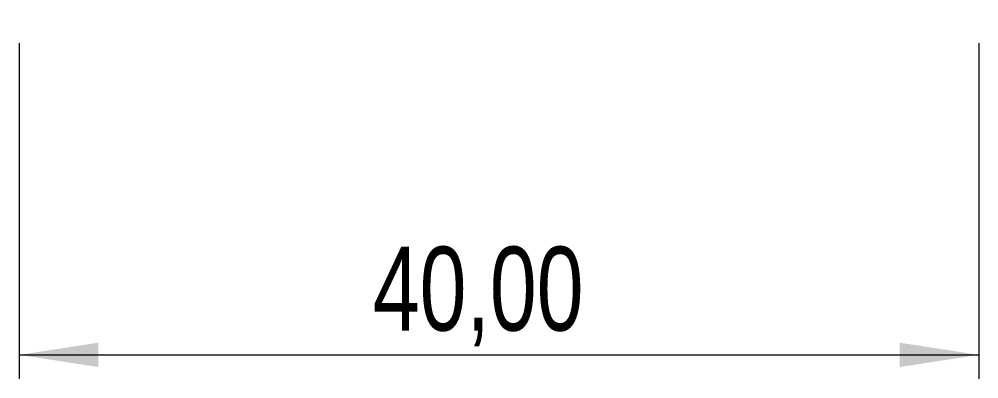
# Model space of a CAD drawing. Header units: millimetres. Extents: x 16 to 196, y 45 to 267.
# Drawn here: x 15.93 to 55.93, y 106.78 to 121.79 of the extents above; entities that cross this region are included whole.
import ezdxf

# ---------------------------------------------------------------- set-up
doc = ezdxf.new("R2010")
doc.units = ezdxf.units.MM
doc.styles.add('SLDTEXTSTYLE0', font='TXT', dxfattribs={"width": 0.75})
doc.dimstyles.new('SLDDIMSTYLE0', dxfattribs={"dimtxt": 3.5, "dimasz": 3.302, "dimexe": 0, "dimexo": 0.0625, "dimgap": 0.875, "dimtad": 1, "dimrnd": 1e-09, "dimzin": 12, "dimdsep": 46, "dimtxsty": 'SLDTEXTSTYLE0', "dimsah": 1, "dimcen": 0.09, "dimadec": 0, "dimazin": 3, "dimtfac": 1, "dimtofl": 0, "dimtmove": 0, "dimatfit": 3, "dimfxl": 1, "dimfrac": 2, "dimtolj": 1, "dimtzin": 12, "dimarcsym": 0})

# ---------------------------------------------------------------- blocks, each defined once
blk = doc.blocks.new('_D')
at = {"color": 7, "linetype": 'Continuous', "lineweight": 0}
for p, q in [((15.932, 120.788), (15.932, 106.784)), ((55.932, 120.788), (55.932, 106.784)), ((15.932, 107.784), (55.932, 107.784))]:
    blk.add_line(p, q, dxfattribs=at)
at = {"color": 7, "linetype": 'Continuous', "lineweight": 18}
for points in [[(15.932, 107.784), (19.234, 107.276), (19.234, 108.292)], [(55.932, 107.784), (52.63, 108.292), (52.63, 107.276)]]:
    blk.add_solid(points, dxfattribs=at)
at = {"color": 7, "linetype": 'Continuous', "lineweight": 18, "insert": (30.672, 112.296), "char_height": 3.5, "attachment_point": 1, "style": 'SLDTEXTSTYLE0'}
blk.add_mtext('40,00', dxfattribs=at)

msp = doc.modelspace()

# ---------------------------------------------------------------- dimensions: what is measured, and where the dimension line sits
at = {"color": 7, "linetype": 'Continuous', "lineweight": 18}
dim = msp.add_linear_dim(base=(55.932, 107.784), p1=(15.932, 121.788), p2=(55.932, 121.788), dimstyle='SLDDIMSTYLE0', dxfattribs=at)
dim.commit()
dim.dimension.update_dxf_attribs({"geometry": '_D', "text_midpoint": (36.49, 107.784), "dimtype": 160})

doc.saveas('drawing.dxf')
